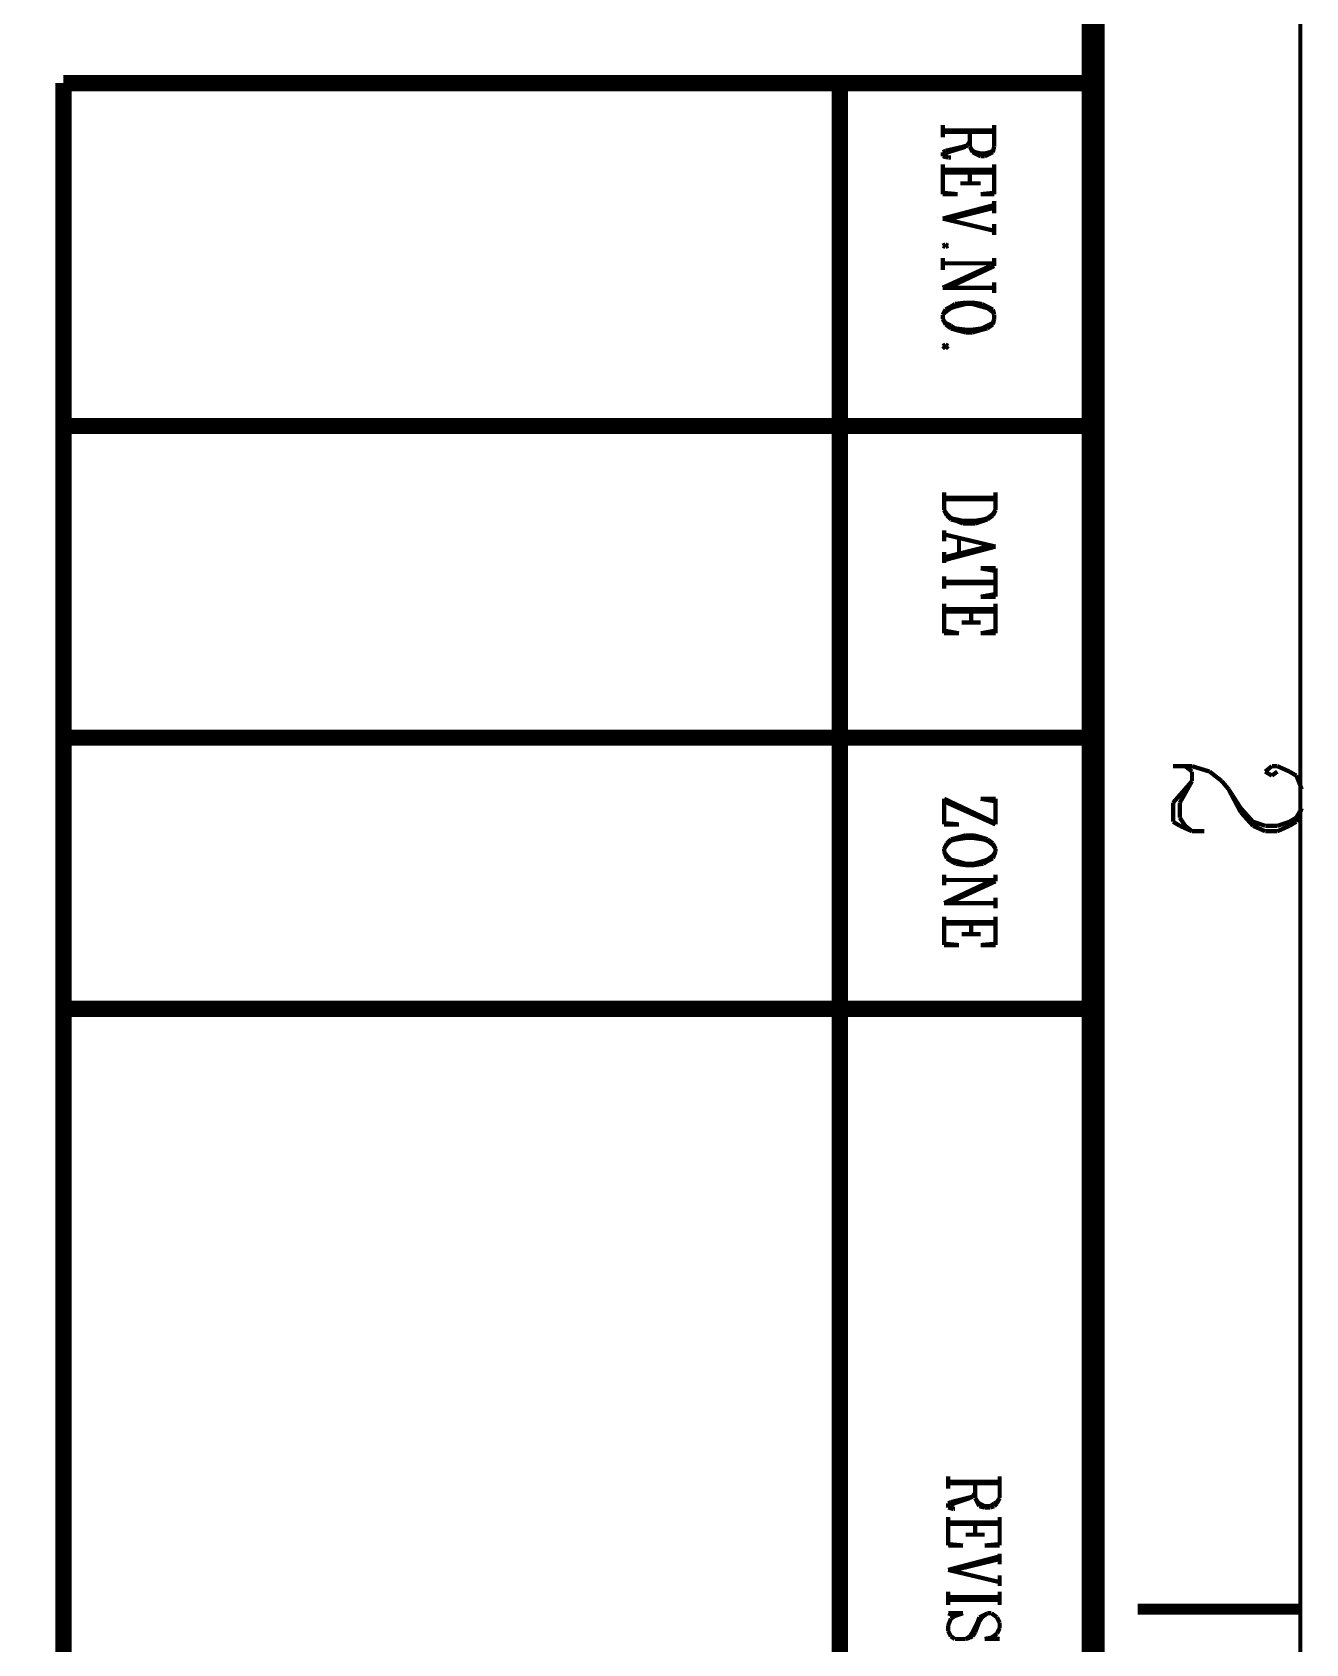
# Model space of a CAD drawing. Extents: x 0.1 to 11.6, y 0.3 to 16.2.
# Drawn here: x 10.01 to 11.577, y 2.256 to 4.238 of the extents above; entities that cross this region are included whole.
import ezdxf

# ---------------------------------------------------------------- set-up
doc = ezdxf.new("R2010")
doc.units = 0
doc.layers.get('0').update_dxf_attribs({"linetype": 'CONTINUOUS'})

msp = doc.modelspace()

# ---------------------------------------------------------------- linework, layer by layer
at = {"color": 0, "const_width": 0.005208}
msp.add_lwpolyline([(0.155003, 16.22), (11.57, 16.22), (11.57, 0.310004), (0.155003, 0.310004), (0.155003, 16.22)], close=True, dxfattribs=at)
at = {"color": 0}
for points, const_width in [([(11.315, 16.02), (11.315, 0.516656)], 0.028333), ([(11.315, 4.17503), (10.0483, 4.17503)], 0.02), ([(10.0483, 0.518338), (10.0483, 4.17503)], 0.02), ([(11.0033, 0.516656), (11.0033, 4.17503)], 0.02), ([(11.13, 4.12332), (11.13, 4.10835)], 0.005208), ([(11.1934, 4.12332), (11.1934, 4.09668)], 0.005208), ([(11.1934, 4.11664), (11.13, 4.11664)], 0.005208), ([(11.1934, 4.11501), (11.13, 4.11501)], 0.005208), ([(11.1634, 4.10335), (11.16, 4.09831)], 0.005208), ([(11.1634, 4.09668), (11.1634, 4.11501)], 0.005208), ([(11.1334, 4.09169), (11.13, 4.09)], 0.005208), ([(11.13, 4.09), (11.13, 4.08501)], 0.005208), ([(11.13, 4.08501), (11.1367, 4.08333)], 0.005208), ([(11.155, 4.09668), (11.1334, 4.09169)], 0.005208), ([(11.1367, 4.09), (11.1334, 4.08832)], 0.005208), ([(11.1334, 4.08832), (11.1334, 4.08501)], 0.005208), ([(11.1334, 4.08501), (11.1367, 4.08333)], 0.005208), ([(11.1583, 4.09668), (11.1367, 4.09)], 0.005208), ([(11.1367, 4.08333), (11.14, 4.08333)], 0.005208), ([(11.16, 4.09831), (11.155, 4.09668)], 0.005208), ([(11.16, 4.09831), (11.1583, 4.09668)], 0.005208), ([(11.1667, 4.09), (11.1634, 4.09668)], 0.005208), ([(11.1667, 4.09169), (11.1634, 4.09668)], 0.005208), ([(11.17, 4.09), (11.1667, 4.09169)], 0.005208), ([(11.17, 4.08832), (11.1667, 4.09)], 0.005208), ([(11.1767, 4.08832), (11.17, 4.09)], 0.005208), ([(11.1767, 4.08501), (11.17, 4.08832)], 0.005208), ([(11.1816, 4.08832), (11.1767, 4.08832)], 0.005208), ([(11.1816, 4.08501), (11.1767, 4.08501)], 0.005208), ([(11.1883, 4.09), (11.1816, 4.08832)], 0.005208), ([(11.1883, 4.08832), (11.1816, 4.08501)], 0.005208), ([(11.1917, 4.09169), (11.1883, 4.09)], 0.005208), ([(11.1917, 4.09), (11.1883, 4.08832)], 0.005208), ([(11.1934, 4.09668), (11.1917, 4.09)], 0.005208), ([(11.1934, 4.09668), (11.1917, 4.09169)], 0.005208), ([(11.13, 4.07497), (11.13, 4.03836)], 0.005208), ([(11.1934, 4.06836), (11.13, 4.06836)], 0.005208), ([(11.1934, 4.065), (11.13, 4.065)], 0.005208), ([(11.1634, 4.065), (11.1634, 4.05165)], 0.005208), ([(11.1934, 4.07497), (11.1934, 4.03836)], 0.005208), ([(11.1767, 4.05165), (11.1517, 4.05165)], 0.005208), ([(11.1483, 4.03836), (11.13, 4.03999)], 0.005208), ([(11.13, 4.03836), (11.1483, 4.03836)], 0.005208), ([(11.1934, 4.02501), (11.13, 4.00836)], 0.005208), ([(11.1934, 4.02165), (11.14, 4.00836)], 0.005208), ([(11.1767, 4.03836), (11.1934, 4.03999)], 0.005208), ([(11.1934, 4.03836), (11.1767, 4.03836)], 0.005208), ([(11.1934, 4.03), (11.1934, 4.01497)], 0.005208), ([(11.1934, 3.99333), (11.13, 4.00836)], 0.005208), ([(11.1934, 4.00168), (11.1934, 3.98833)], 0.005208), ([(11.1334, 3.97667), (11.13, 3.97499)], 0.005208), ([(11.13, 3.97499), (11.1334, 3.97331)], 0.005208), ([(11.1367, 3.97499), (11.1334, 3.97667)], 0.005208), ([(11.1334, 3.97331), (11.1367, 3.97499)], 0.005208), ([(11.13, 3.96001), (11.13, 3.94499)], 0.005208), ([(11.1934, 3.95335), (11.13, 3.95335)], 0.005208), ([(11.1883, 3.94997), (11.13, 3.92333)], 0.005208), ([(11.1934, 3.94997), (11.1367, 3.92333)], 0.005208), ([(11.1934, 3.96001), (11.1934, 3.94997)], 0.005208), ([(11.1934, 3.92333), (11.13, 3.92333)], 0.005208), ([(11.1934, 3.93001), (11.1934, 3.91667)], 0.005208), ([(11.145, 3.90332), (11.14, 3.90001)], 0.005208), ([(11.1583, 3.905), (11.145, 3.90332)], 0.005208), ([(11.1583, 3.90332), (11.145, 3.90001)], 0.005208), ([(11.1667, 3.905), (11.1583, 3.905)], 0.005208), ([(11.1667, 3.90332), (11.1583, 3.90332)], 0.005208), ([(11.1783, 3.90332), (11.1667, 3.905)], 0.005208), ([(11.1783, 3.90001), (11.1667, 3.90332)], 0.005208), ([(11.185, 3.90001), (11.1783, 3.90332)], 0.005208), ([(11.1334, 3.89665), (11.13, 3.88997)], 0.005208), ([(11.1334, 3.89333), (11.13, 3.88997)], 0.005208), ([(11.13, 3.88997), (11.13, 3.88499)], 0.005208), ([(11.13, 3.88499), (11.1334, 3.87831)], 0.005208), ([(11.13, 3.88499), (11.1334, 3.87999)], 0.005208), ([(11.14, 3.90001), (11.1334, 3.89665)], 0.005208), ([(11.14, 3.89833), (11.1334, 3.89333)], 0.005208), ([(11.145, 3.90001), (11.14, 3.89833)], 0.005208), ([(11.185, 3.89833), (11.1783, 3.90001)], 0.005208), ([(11.1917, 3.89665), (11.185, 3.90001)], 0.005208), ([(11.1917, 3.89333), (11.185, 3.89833)], 0.005208), ([(11.1934, 3.88997), (11.1917, 3.89665)], 0.005208), ([(11.1934, 3.88997), (11.1917, 3.89333)], 0.005208), ([(11.1917, 3.87831), (11.1934, 3.88499)], 0.005208), ([(11.1917, 3.87999), (11.1934, 3.88499)], 0.005208), ([(11.1934, 3.88499), (11.1934, 3.88997)], 0.005208), ([(11.1334, 3.87999), (11.14, 3.87668)], 0.005208), ([(11.1334, 3.87831), (11.14, 3.87332)], 0.005208), ([(11.14, 3.87668), (11.145, 3.87332)], 0.005208), ([(11.14, 3.87332), (11.145, 3.87169)], 0.005208), ([(11.145, 3.87332), (11.1583, 3.87169)], 0.005208), ([(11.145, 3.87169), (11.1583, 3.86833)], 0.005208), ([(11.1583, 3.87169), (11.1667, 3.87169)], 0.005208), ([(11.1583, 3.86833), (11.1667, 3.86833)], 0.005208), ([(11.1667, 3.87169), (11.1783, 3.87332)], 0.005208), ([(11.1667, 3.86833), (11.1783, 3.87169)], 0.005208), ([(11.1783, 3.87332), (11.185, 3.87668)], 0.005208), ([(11.1783, 3.87169), (11.185, 3.87332)], 0.005208), ([(11.185, 3.87668), (11.1917, 3.87999)], 0.005208), ([(11.185, 3.87332), (11.1917, 3.87831)], 0.005208), ([(11.1334, 3.85335), (11.13, 3.85167)], 0.005208), ([(11.13, 3.85167), (11.1334, 3.84831)], 0.005208), ([(11.1367, 3.85167), (11.1334, 3.85335)], 0.005208), ([(11.1334, 3.84831), (11.1367, 3.85167)], 0.005208), ([(11.315, 3.75331), (10.0533, 3.75331)], 0.02), ([(11.1317, 3.65001), (11.1317, 3.67165)], 0.005208), ([(11.195, 3.66499), (11.1317, 3.66499)], 0.005208), ([(11.195, 3.67165), (11.195, 3.65001)], 0.005208), ([(11.195, 3.66336), (11.1317, 3.66336)], 0.005208), ([(11.135, 3.64333), (11.1317, 3.65001)], 0.005208), ([(11.135, 3.64501), (11.1317, 3.65001)], 0.005208), ([(11.14, 3.63997), (11.135, 3.64501)], 0.005208), ([(11.1917, 3.64501), (11.185, 3.63997)], 0.005208), ([(11.195, 3.65001), (11.1917, 3.64333)], 0.005208), ([(11.195, 3.65001), (11.1917, 3.64501)], 0.005208), ([(11.1317, 3.625), (11.1317, 3.61165)], 0.005208), ([(11.14, 3.63835), (11.135, 3.64333)], 0.005208), ([(11.1467, 3.63835), (11.14, 3.63997)], 0.005208), ([(11.1467, 3.63667), (11.14, 3.63835)], 0.005208), ([(11.155, 3.63667), (11.1467, 3.63835)], 0.005208), ([(11.155, 3.63336), (11.1467, 3.63667)], 0.005208), ([(11.17, 3.63667), (11.155, 3.63667)], 0.005208), ([(11.17, 3.63336), (11.155, 3.63336)], 0.005208), ([(11.18, 3.63835), (11.17, 3.63667)], 0.005208), ([(11.18, 3.63667), (11.17, 3.63336)], 0.005208), ([(11.185, 3.63997), (11.18, 3.63835)], 0.005208), ([(11.185, 3.63835), (11.18, 3.63667)], 0.005208), ([(11.1917, 3.64333), (11.185, 3.63835)], 0.005208), ([(11.195, 3.60499), (11.1317, 3.62001)], 0.005208), ([(11.195, 3.60499), (11.1317, 3.58832)], 0.005208), ([(11.185, 3.60499), (11.1317, 3.59169)], 0.005208), ([(11.15, 3.61664), (11.15, 3.595)], 0.005208), ([(11.1317, 3.59831), (11.1317, 3.58501)], 0.005208), ([(11.1317, 3.56836), (11.1317, 3.55333)], 0.005208), ([(11.195, 3.57497), (11.1767, 3.57835)], 0.005208), ([(11.1767, 3.57835), (11.195, 3.57835)], 0.005208), ([(11.195, 3.57835), (11.195, 3.54335)], 0.005208), ([(11.195, 3.56168), (11.1317, 3.56168)], 0.005208), ([(11.195, 3.56), (11.1317, 3.56)], 0.005208), ([(11.1767, 3.54335), (11.195, 3.54665)], 0.005208), ([(11.1317, 3.535), (11.1317, 3.49832)], 0.005208), ([(11.195, 3.52832), (11.1317, 3.52832)], 0.005208), ([(11.195, 3.52501), (11.1317, 3.52501)], 0.005208), ([(11.165, 3.52501), (11.165, 3.51167)], 0.005208), ([(11.195, 3.54335), (11.1767, 3.54335)], 0.005208), ([(11.195, 3.535), (11.195, 3.49832)], 0.005208), ([(11.1767, 3.51167), (11.1533, 3.51167)], 0.005208), ([(11.15, 3.49832), (11.1317, 3.50168)], 0.005208), ([(11.1317, 3.49832), (11.15, 3.49832)], 0.005208), ([(11.1767, 3.49832), (11.195, 3.50168)], 0.005208), ([(11.195, 3.49832), (11.1767, 3.49832)], 0.005208), ([(11.315, 3.37001), (10.0483, 3.37001)], 0.02), ([(11.4367, 3.33501), (11.4134, 3.33501)], 0.005208), ([(11.4283, 3.33501), (11.4367, 3.32835)], 0.005208), ([(11.4583, 3.32835), (11.4367, 3.33501)], 0.005208), ([(11.4367, 3.32835), (11.4367, 3.31668)], 0.005208), ([(11.4733, 3.31668), (11.4583, 3.32835)], 0.005208), ([(11.5267, 3.32835), (11.535, 3.33501)], 0.005208), ([(11.535, 3.32335), (11.5267, 3.32835)], 0.005208), ([(11.535, 3.33501), (11.5417, 3.33501)], 0.005208), ([(11.5417, 3.32835), (11.535, 3.32335)], 0.005208), ([(11.5417, 3.33501), (11.5566, 3.32835)], 0.005208), ([(11.5566, 3.32835), (11.565, 3.32335)], 0.005208), ([(11.4367, 3.31668), (11.4134, 3.28999)], 0.005208), ([(11.4367, 3.31668), (11.4217, 3.28999)], 0.005208), ([(11.4817, 3.30664), (11.4733, 3.31668)], 0.005208), ([(11.565, 3.32335), (11.5717, 3.30664)], 0.005208), ([(11.195, 3.26497), (11.1317, 3.29497)], 0.005208), ([(11.1317, 3.29497), (11.1317, 3.26335)], 0.005208), ([(11.195, 3.26335), (11.1317, 3.29167)], 0.005208), ([(11.195, 3.29167), (11.1767, 3.29497)], 0.005208), ([(11.1767, 3.29497), (11.195, 3.29497)], 0.005208), ([(11.195, 3.29497), (11.195, 3.26335)], 0.005208), ([(11.4134, 3.28999), (11.4134, 3.26665)], 0.005208), ([(11.4217, 3.28999), (11.4217, 3.27165)], 0.005208), ([(11.4967, 3.27832), (11.4817, 3.30664)], 0.005208), ([(11.4967, 3.28331), (11.4817, 3.30664)], 0.005208), ([(11.4217, 3.27165), (11.4283, 3.26167)], 0.005208), ([(11.5117, 3.26665), (11.4967, 3.28331)], 0.005208), ([(11.5117, 3.26167), (11.4967, 3.27832)], 0.005208), ([(11.565, 3.27165), (11.5566, 3.26665)], 0.005208), ([(11.5717, 3.28331), (11.565, 3.26665)], 0.005208), ([(11.5717, 3.28331), (11.565, 3.27165)], 0.005208), ([(11.15, 3.26335), (11.1317, 3.26497)], 0.005208), ([(11.1317, 3.26335), (11.15, 3.26335)], 0.005208), ([(11.1583, 3.25), (11.1467, 3.24669)], 0.005208), ([(11.1683, 3.25), (11.1583, 3.25)], 0.005208), ([(11.18, 3.24669), (11.1683, 3.25)], 0.005208), ([(11.4134, 3.26665), (11.4217, 3.26167)], 0.005208), ([(11.4217, 3.26167), (11.4367, 3.25499)], 0.005208), ([(11.4283, 3.26167), (11.4367, 3.25499)], 0.005208), ([(11.4367, 3.25499), (11.4517, 3.25499)], 0.005208), ([(11.5267, 3.26167), (11.5117, 3.26665)], 0.005208), ([(11.5267, 3.25499), (11.5117, 3.26167)], 0.005208), ([(11.5417, 3.26167), (11.5267, 3.26167)], 0.005208), ([(11.5417, 3.25499), (11.5267, 3.25499)], 0.005208), ([(11.5566, 3.26665), (11.5417, 3.26167)], 0.005208), ([(11.5566, 3.26167), (11.5417, 3.25499)], 0.005208), ([(11.565, 3.26665), (11.5566, 3.26167)], 0.005208), ([(11.135, 3.24001), (11.1317, 3.23335)], 0.005208), ([(11.135, 3.23833), (11.1317, 3.23335)], 0.005208), ([(11.1317, 3.23335), (11.1317, 3.22999)], 0.005208), ([(11.1317, 3.22999), (11.135, 3.22168)], 0.005208), ([(11.1317, 3.22999), (11.135, 3.22499)], 0.005208), ([(11.14, 3.24501), (11.135, 3.24001)], 0.005208), ([(11.14, 3.24333), (11.135, 3.23833)], 0.005208), ([(11.1467, 3.24669), (11.14, 3.24501)], 0.005208), ([(11.1467, 3.24501), (11.14, 3.24333)], 0.005208), ([(11.1583, 3.24669), (11.1467, 3.24501)], 0.005208), ([(11.1683, 3.24669), (11.1583, 3.24669)], 0.005208), ([(11.18, 3.24501), (11.1683, 3.24669)], 0.005208), ([(11.185, 3.24501), (11.18, 3.24669)], 0.005208), ([(11.185, 3.24333), (11.18, 3.24501)], 0.005208), ([(11.1917, 3.24001), (11.185, 3.24501)], 0.005208), ([(11.1917, 3.23833), (11.185, 3.24333)], 0.005208), ([(11.195, 3.23335), (11.1917, 3.24001)], 0.005208), ([(11.195, 3.23335), (11.1917, 3.23833)], 0.005208), ([(11.1917, 3.22168), (11.195, 3.22999)], 0.005208), ([(11.1917, 3.22499), (11.195, 3.22999)], 0.005208), ([(11.195, 3.22999), (11.195, 3.23335)], 0.005208), ([(11.135, 3.22499), (11.14, 3.22)], 0.005208), ([(11.135, 3.22168), (11.14, 3.21832)], 0.005208), ([(11.14, 3.22), (11.1467, 3.21832)], 0.005208), ([(11.14, 3.21832), (11.1467, 3.215)], 0.005208), ([(11.1467, 3.21832), (11.1583, 3.215)], 0.005208), ([(11.1467, 3.215), (11.1583, 3.21332)], 0.005208), ([(11.1583, 3.215), (11.1683, 3.215)], 0.005208), ([(11.1583, 3.21332), (11.1683, 3.21332)], 0.005208), ([(11.1683, 3.215), (11.18, 3.21832)], 0.005208), ([(11.1683, 3.21332), (11.18, 3.215)], 0.005208), ([(11.18, 3.21832), (11.185, 3.22)], 0.005208), ([(11.18, 3.215), (11.185, 3.21832)], 0.005208), ([(11.185, 3.22), (11.1917, 3.22499)], 0.005208), ([(11.185, 3.21832), (11.1917, 3.22168)], 0.005208), ([(11.1317, 3.20167), (11.1317, 3.18832)], 0.005208), ([(11.195, 3.19499), (11.1317, 3.19499)], 0.005208), ([(11.1883, 3.19336), (11.1317, 3.16667)], 0.005208), ([(11.195, 3.19336), (11.1367, 3.16667)], 0.005208), ([(11.195, 3.20167), (11.195, 3.19336)], 0.005208), ([(11.195, 3.17333), (11.195, 3.16)], 0.005208), ([(11.195, 3.16667), (11.1317, 3.16667)], 0.005208), ([(11.1317, 3.15001), (11.1317, 3.11501)], 0.005208), ([(11.195, 3.15001), (11.195, 3.11501)], 0.005208), ([(11.195, 3.14333), (11.1317, 3.14333)], 0.005208), ([(11.195, 3.14165), (11.1317, 3.14165)], 0.005208), ([(11.165, 3.14165), (11.165, 3.12831)], 0.005208), ([(11.15, 3.11501), (11.1317, 3.11664)], 0.005208), ([(11.1317, 3.11501), (11.15, 3.11501)], 0.005208), ([(11.1767, 3.12831), (11.1533, 3.12831)], 0.005208), ([(11.1767, 3.11501), (11.195, 3.11664)], 0.005208), ([(11.195, 3.11501), (11.1767, 3.11501)], 0.005208), ([(11.315, 3.03668), (10.0483, 3.03668)], 0.02), ([(11.1367, 2.46164), (11.1367, 2.44667)], 0.005208), ([(11.2, 2.45503), (11.1367, 2.45503)], 0.005208), ([(11.2, 2.46164), (11.2, 2.435)], 0.005208), ([(11.2, 2.45335), (11.1367, 2.45335)], 0.005208), ([(11.16, 2.435), (11.14, 2.43001)], 0.005208), ([(11.1634, 2.435), (11.1433, 2.42833)], 0.005208), ([(11.1667, 2.43668), (11.16, 2.435)], 0.005208), ([(11.1667, 2.43668), (11.1634, 2.435)], 0.005208), ([(11.17, 2.44168), (11.1667, 2.43668)], 0.005208), ([(11.17, 2.435), (11.17, 2.45335)], 0.005208), ([(11.1733, 2.42833), (11.17, 2.435)], 0.005208), ([(11.1733, 2.43001), (11.17, 2.435)], 0.005208), ([(11.2, 2.435), (11.1967, 2.42833)], 0.005208), ([(11.2, 2.435), (11.1967, 2.43001)], 0.005208), ([(11.14, 2.43001), (11.1367, 2.42833)], 0.005208), ([(11.1367, 2.42833), (11.1367, 2.42333)], 0.005208), ([(11.1367, 2.42333), (11.1433, 2.42165)], 0.005208), ([(11.1433, 2.42833), (11.14, 2.42503)], 0.005208), ([(11.14, 2.42503), (11.14, 2.42333)], 0.005208), ([(11.14, 2.42333), (11.1433, 2.42165)], 0.005208), ([(11.1433, 2.42165), (11.145, 2.42165)], 0.005208), ([(11.175, 2.42833), (11.1733, 2.43001)], 0.005208), ([(11.175, 2.42503), (11.1733, 2.42833)], 0.005208), ([(11.1816, 2.42503), (11.175, 2.42833)], 0.005208), ([(11.1816, 2.42333), (11.175, 2.42503)], 0.005208), ([(11.1883, 2.42503), (11.1816, 2.42503)], 0.005208), ([(11.1883, 2.42333), (11.1816, 2.42333)], 0.005208), ([(11.1934, 2.42833), (11.1883, 2.42503)], 0.005208), ([(11.1934, 2.42503), (11.1883, 2.42333)], 0.005208), ([(11.1967, 2.43001), (11.1934, 2.42833)], 0.005208), ([(11.1967, 2.42833), (11.1934, 2.42503)], 0.005208), ([(11.1367, 2.41168), (11.1367, 2.37668)], 0.005208), ([(11.2, 2.405), (11.1367, 2.405)], 0.005208), ([(11.2, 2.40332), (11.1367, 2.40332)], 0.005208), ([(11.17, 2.40332), (11.17, 2.38997)], 0.005208), ([(11.2, 2.41168), (11.2, 2.37668)], 0.005208), ([(11.155, 2.37668), (11.1367, 2.37831)], 0.005208), ([(11.1367, 2.37668), (11.155, 2.37668)], 0.005208), ([(11.1816, 2.38997), (11.1583, 2.38997)], 0.005208), ([(11.1816, 2.37668), (11.2, 2.37831)], 0.005208), ([(11.2, 2.37668), (11.1816, 2.37668)], 0.005208), ([(11.2, 2.36333), (11.1367, 2.34668)], 0.005208), ([(11.2, 2.36003), (11.145, 2.34668)], 0.005208), ([(11.2, 2.36664), (11.2, 2.35335)], 0.005208), ([(11.2, 2.33165), (11.1367, 2.34668)], 0.005208), ([(11.2, 2.34), (11.2, 2.32667)], 0.005208), ([(11.1367, 2.31999), (11.1367, 2.30333)], 0.005208), ([(11.2, 2.31999), (11.2, 2.30333)], 0.005208), ([(11.2, 2.31332), (11.1367, 2.31332)], 0.005208), ([(11.2, 2.31), (11.1367, 2.31)], 0.005208), ([(11.37, 2.29833), (11.57, 2.29833)], 0.013333), ([(11.155, 2.29335), (11.1367, 2.29335)], 0.005208), ([(11.1367, 2.29335), (11.145, 2.28999)], 0.005208), ([(11.1367, 2.27832), (11.14, 2.28668)], 0.005208), ([(11.1367, 2.27165), (11.1367, 2.27832)], 0.005208), ([(11.14, 2.28668), (11.145, 2.28999)], 0.005208), ([(11.145, 2.28999), (11.155, 2.29335)], 0.005208), ([(11.1733, 2.28331), (11.1667, 2.27001)], 0.005208), ([(11.175, 2.28331), (11.17, 2.27001)], 0.005208), ([(11.175, 2.28836), (11.1733, 2.28331)], 0.005208), ([(11.1783, 2.28999), (11.175, 2.28836)], 0.005208), ([(11.1783, 2.28836), (11.175, 2.28331)], 0.005208), ([(11.185, 2.29335), (11.1783, 2.28999)], 0.005208), ([(11.185, 2.29335), (11.1783, 2.28836)], 0.005208), ([(11.19, 2.29335), (11.185, 2.29335)], 0.005208), ([(11.1967, 2.28836), (11.19, 2.29335)], 0.005208), ([(11.2, 2.28168), (11.1967, 2.28836)], 0.005208), ([(11.2, 2.27501), (11.2, 2.28168)], 0.005208), ([(11.14, 2.26497), (11.1367, 2.27165)], 0.005208), ([(11.145, 2.26167), (11.14, 2.26497)], 0.005208), ([(11.1583, 2.26167), (11.145, 2.26167)], 0.005208), ([(11.1634, 2.26497), (11.1583, 2.26167)], 0.005208), ([(11.1634, 2.26335), (11.1583, 2.26167)], 0.005208), ([(11.1667, 2.27001), (11.1634, 2.26497)], 0.005208), ([(11.1667, 2.26497), (11.1634, 2.26335)], 0.005208), ([(11.17, 2.27001), (11.1667, 2.26497)], 0.005208), ([(11.1816, 2.26167), (11.19, 2.26335)], 0.005208), ([(11.2, 2.26167), (11.1816, 2.26167)], 0.005208), ([(11.19, 2.26335), (11.1967, 2.26833)], 0.005208), ([(11.19, 2.26335), (11.2, 2.26167)], 0.005208), ([(11.1967, 2.26833), (11.2, 2.27501)], 0.005208)]:
    msp.add_lwpolyline(points, dxfattribs=dict(at, const_width=const_width))

doc.saveas('drawing.dxf')
